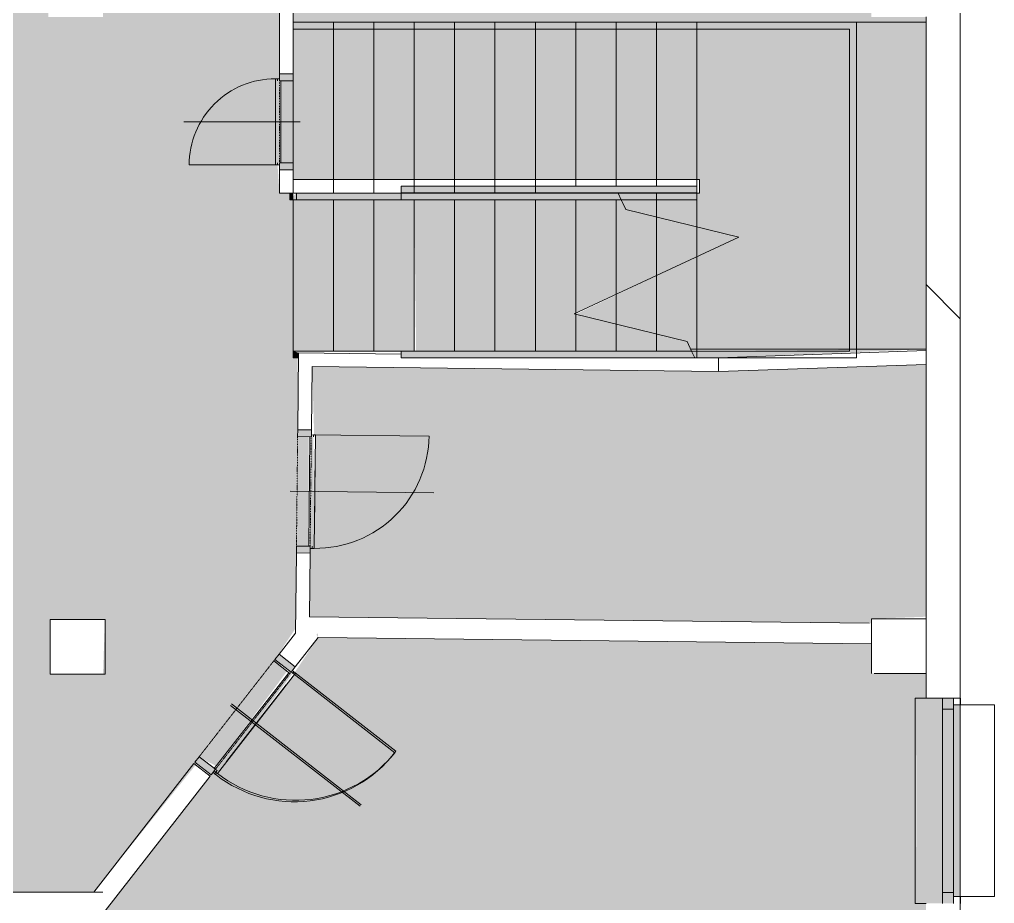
# Model space of a CAD drawing. Header units: millimetres. Extents: x -3281 to 232784, y -45352 to 20466.
# Drawn here: x 172682 to 179807, y -24364 to -17908 of the extents above; entities that cross this region are included whole.
import ezdxf

# ---------------------------------------------------------------- set-up
doc = ezdxf.new("R2010")
doc.units = ezdxf.units.MM
doc.linetypes.add('Čerchovaná se dvěma tečkami', pattern=[2.59, 1, -0.53, 0, -0.53, 0, -0.53])
for name, color, linetype, lineweight in [('A-DETL-GENF', 92, 'Continuous', 13), ('A-DETL-THIN', 151, 'Continuous', 13), ('A-DOOR', 31, 'Continuous', 13), ('A-DOOR-FRAM', 31, 'Continuous', 25), ('A-FLOR', 192, 'Continuous', 13), ('A-FLOR-HRAL', 11, 'Continuous', 13), ('A-GENM', 13, 'Continuous', 13), ('A-GLAZ', 151, 'Continuous', 13), ('A-WALL', 113, 'Continuous', 13), ('Q-SPCQ', 91, 'Continuous', 13), ('S-COLS', 52, 'Continuous', 13), ('S-STRS', 31, 'Continuous', 13), ('S-STRS-MBND', 31, 'Continuous', 13)]:
    doc.layers.add(name, color=color, linetype=linetype, lineweight=lineweight)
doc.layers.add('A-WALL-PATT', color=111, linetype='Continuous')

# ---------------------------------------------------------------- blocks, each defined once
blk = doc.blocks.new('OKNO_1k_nadsvetlik - OKNO_1k_nadsvetlik_1500x1800-1969463-Mapka _ závislý 11')
at = {"layer": 'A-GLAZ', "lineweight": 9}
h = blk.add_hatch(color=256, dxfattribs=at)
h.paths.add_polyline_path([(-750, -75), (-670, -75), (-670, 5), (-750, 5)])
h.paths.add_polyline_path([(670, -75), (750, -75), (750, 5), (670, 5)])
blk.add_hatch(color=256, dxfattribs=at).paths.add_polyline_path([(670, 5), (-670, 5), (-670, -75), (670, -75)])
for p, q in [((-750, 5), (-670, 5)), ((670, 5), (-670, 5)), ((-670, 5), (-670, -75)), ((670, 5), (750, 5)), ((670, -75), (670, 5)), ((-750, -75), (-700, -75)), ((-670, -75), (-750, -75)), ((-700, -126), (-750, -126)), ((-700, -75), (-700, -125)), ((-670, -75), (670, -75)), ((750, -75), (670, -75)), ((700, -75), (750, -75)), ((700, -125), (700, -75)), ((750, -126), (700, -126))]:
    blk.add_line(p, q, dxfattribs=at)
blk = doc.blocks.new('parapet s nosem_vnitní - parapet s nosem_vnitní-1280316-Mapka _ závislý 11')
at = {"layer": 'A-GENM', "lineweight": 9}
for points in [[(-750, 198.7), (-750, 190), (750, 198.7)], [(-750, 190), (-750, 0), (750, 0), (750, 190)]]:
    blk.add_hatch(color=151, dxfattribs=at).paths.add_polyline_path(points)
for p, q in [((750, 200), (-750, 200)), ((-750, 200), (-750, 190)), ((750, 200), (-750, 200)), ((-750, 120), (-750, 190)), ((750, 190), (750, 200)), ((750, 190), (750, 120))]:
    blk.add_line(p, q, dxfattribs=at)
blk = doc.blocks.new('parapet_ext - parapet_ext-1802102-Mapka _ závislý 11')
at = {"layer": 'Q-SPCQ', "lineweight": 9}
blk.add_hatch(color=151, dxfattribs=at).paths.add_polyline_path([(-700, 0), (-700, -50), (700, -50), (700, 0), (-670, 0)])
for p, q in [((-700, -300), (-700, -51)), ((700, -51), (700, -300)), ((700, -300), (-700, -300))]:
    blk.add_line(p, q, dxfattribs=at)
blk = doc.blocks.new('DVERE_1k_oblozka - DD03_01_800x1970_koupelna-V149-Mapka _ závislý 11')
at = {"layer": 'A-DOOR', "lineweight": 9}
blk.add_hatch(color=151, dxfattribs=at).paths.add_polyline_path([(415, 77.1), (-400, 62.1), (-399.9, 37.1), (400, 47.1), (400, 62.1)])
h = blk.add_hatch(color=151, dxfattribs=at)
h.paths.add_polyline_path([(450, 47.1), (400, 47.1), (400, -52.9), (450, -52.9)])
h.paths.add_polyline_path([(-400, 47.1), (-450, 47.1), (-450, -52.9), (-400, -52.9)])
for p, q in [((0, -102.9), (0, 947.1)), ((-415, 47.1), (-415, 907.1)), ((415, 77.1), (-415, 77.1)), ((-415, 77.1), (-415, 62.1)), ((-415, 62.1), (-415, 77.1)), ((305, 77.1), (-305, 77.1)), ((415, 62.1), (415, 77.1)), ((415, 77.1), (415, 47.1)), ((-400, 47.1), (-450, 47.1)), ((-450, 47.1), (-450, -52.9)), ((-415, 62.1), (-400, 62.1)), ((-400, -52.9), (-400, 47.1)), ((-400, 37.1), (400, 37.1)), ((400, 62.1), (415, 62.1)), ((415, 62.1), (400, 62.1)), ((450, 47.1), (400, 47.1)), ((400, 47.1), (400, -52.9)), ((450, -52.9), (450, 47.1)), ((-450, -52.9), (-400, -52.9)), ((400, -52.9), (450, -52.9))]:
    blk.add_line(p, q, dxfattribs=at)
at = {"layer": 'A-DOOR', "linetype": 'Čerchovaná se dvěma tečkami', "lineweight": 9}
for p, q in [((-400, 47.1), (400, 47.1)), ((-400, -52.9), (400, -52.9))]:
    blk.add_line(p, q, dxfattribs=at)
at = {"layer": 'A-DOOR', "lineweight": 9}
blk.add_arc((-415, 77.1), 830, 360, 90, dxfattribs=at)
at = {"layer": 'A-DOOR-FRAM', "lineweight": 9}
for p, q in [((-400, 47.1), (-450, 47.1)), ((-400, -52.9), (-400, 47.1)), ((400, 47.1), (400, -52.9)), ((400, 47.1), (450, 47.1)), ((-450, -52.9), (-400, -52.9)), ((450, -52.9), (400, -52.9))]:
    blk.add_line(p, q, dxfattribs=at)
blk = doc.blocks.new('DVERE_1k_oblozka - DD03_01_900x1970_koupelna-1549520-Mapka _ závislý 11')
at = {"layer": 'A-DOOR', "lineweight": 9}
h = blk.add_hatch(color=151, dxfattribs=at)
h.paths.add_polyline_path([(500, 72.1), (450, 72.1), (450, -77.9), (500, -77.9)])
h.paths.add_polyline_path([(-450, 72.1), (-500, 72.1), (-500, -77.9), (-450, -77.9)])
blk.add_hatch(color=151, dxfattribs=at).paths.add_polyline_path([(465, 102.1), (-450, 87.1), (-428.6, 62.1), (450, 72.1), (450, 87.1)])
for p, q in [((0, -127.9), (0, 1072.1)), ((-465, 72.1), (-465, 1032.1)), ((-450, 72.1), (-500, 72.1)), ((-500, 72.1), (-500, -77.9)), ((465, 102.1), (-465, 102.1)), ((-465, 102.1), (-465, 87.1)), ((-465, 87.1), (-465, 102.1)), ((-465, 87.1), (-450, 87.1)), ((-450, 87.1), (-465, 87.1)), ((-450, -77.9), (-450, 72.1)), ((355, 102.1), (-355, 102.1)), ((450, 62.1), (450, 87.1)), ((450, 87.1), (465, 87.1)), ((500, 72.1), (450, 72.1)), ((450, 72.1), (450, -77.9)), ((465, 87.1), (465, 102.1)), ((465, 102.1), (465, 72.1)), ((500, -77.9), (500, 72.1)), ((-436.4, 62.1), (450, 62.1)), ((-500, -77.9), (-450, -77.9)), ((450, -77.9), (500, -77.9))]:
    blk.add_line(p, q, dxfattribs=at)
at = {"layer": 'A-DOOR', "linetype": 'Čerchovaná se dvěma tečkami', "lineweight": 9}
for p, q in [((-450, 72.1), (450, 72.1)), ((-450, -77.9), (450, -77.9))]:
    blk.add_line(p, q, dxfattribs=at)
at = {"layer": 'A-DOOR', "lineweight": 9}
blk.add_arc((-465, 102.1), 930, 360, 90, dxfattribs=at)
at = {"layer": 'A-DOOR-FRAM', "lineweight": 9}
for p, q in [((-450, 72.1), (-500, 72.1)), ((-450, -77.9), (-450, 72.1)), ((450, 72.1), (450, -77.9)), ((450, 72.1), (500, 72.1)), ((-500, -77.9), (-450, -77.9)), ((500, -77.9), (450, -77.9))]:
    blk.add_line(p, q, dxfattribs=at)
blk = doc.blocks.new('DVERE_1k_oblozka - DD03_01_600x1970_koupelna-V182-Mapka _ závislý 11')
at = {"layer": 'A-DOOR', "lineweight": 9}
blk.add_hatch(color=151, dxfattribs=at).paths.add_polyline_path([(-315, 77.1), (-300, 37.1), (300, 47.1), (315, 77.1)])
h = blk.add_hatch(color=151, dxfattribs=at)
h.paths.add_polyline_path([(-350, 47.1), (-350, -52.9), (-300, -52.9), (-300, 47.1)])
h.paths.add_polyline_path([(300, 47.1), (300, -52.9), (350, -52.9), (350, 47.1)])
for p, q in [((0, -102.9), (0, 747.1)), ((-315, 47.1), (-315, 707.1)), ((315, 77.1), (-315, 77.1)), ((-315, 77.1), (-315, 62.1)), ((205, 77.1), (-205, 77.1)), ((315, 62.1), (315, 77.1)), ((315, 77.1), (315, 47.1)), ((-300, 47.1), (-350, 47.1)), ((-350, 47.1), (-350, -52.9)), ((-315, 62.1), (-300, 62.1)), ((-300, -52.9), (-300, 47.1)), ((-300, 37.1), (300, 37.1)), ((300, 62.1), (315, 62.1)), ((350, 47.1), (300, 47.1)), ((300, 47.1), (300, -52.9)), ((350, -52.9), (350, 47.1)), ((-350, -52.9), (-300, -52.9)), ((300, -52.9), (350, -52.9))]:
    blk.add_line(p, q, dxfattribs=at)
at = {"layer": 'A-DOOR', "linetype": 'Čerchovaná se dvěma tečkami', "lineweight": 9}
for p, q in [((-300, 47.1), (300, 47.1)), ((-300, -52.9), (300, -52.9))]:
    blk.add_line(p, q, dxfattribs=at)
at = {"layer": 'A-DOOR', "lineweight": 9}
blk.add_arc((-315, 77.1), 630, 360, 90, dxfattribs=at)
at = {"layer": 'A-DOOR-FRAM', "lineweight": 9}
for p, q in [((-300, 47.1), (-350, 47.1)), ((-300, -52.9), (-300, 47.1)), ((300, 47.1), (300, -52.9)), ((300, 47.1), (350, 47.1)), ((-350, -52.9), (-300, -52.9)), ((350, -52.9), (300, -52.9))]:
    blk.add_line(p, q, dxfattribs=at)
blk = doc.blocks.new('DVERE_1k_oblozka - DD03_01_900x1970_koupelna-V183-Mapka _ závislý 11')
at = {"layer": 'A-DOOR', "lineweight": 9}
h = blk.add_hatch(color=151, dxfattribs=at)
h.paths.add_polyline_path([(500, 72.1), (486.4, 72.1), (500, 54.7)])
h.paths.add_polyline_path([(-450, 72.1), (-463.6, 72.1), (-450, 54.7)])
blk.add_hatch(color=151, dxfattribs=at).paths.add_polyline_path([(465, 102.1), (436.4, 87.1), (450, 87.1)])
for p, q in [((0, -127.9), (0, 1072.1)), ((-465, 72.1), (-465, 1032.1)), ((-450, -77.9), (-450, 72.1)), ((355, 102.1), (-355, 102.1)), ((450, 87.1), (465, 87.1)), ((465, 87.1), (465, 102.1)), ((465, 102.1), (465, 72.1)), ((500, -77.9), (500, 72.1))]:
    blk.add_line(p, q, dxfattribs=at)
at = {"layer": 'A-DOOR', "linetype": 'Čerchovaná se dvěma tečkami', "lineweight": 9}
for p, q in [((-450, 72.1), (436.4, 72.1)), ((-450, -77.9), (436.4, -77.9))]:
    blk.add_line(p, q, dxfattribs=at)
at = {"layer": 'A-DOOR', "lineweight": 9}
blk.add_arc((-465, 102.1), 930, 360, 90, dxfattribs=at)
at = {"layer": 'A-DOOR-FRAM', "lineweight": 9}
blk.add_line((-450, -77.9), (-450, 72.1), dxfattribs=at)
blk = doc.blocks.new('Typ horního madla - Horní madlo_Vnitřní_-1837963-Mapka _ závislý 11')
at = {"layer": 'A-FLOR-HRAL', "lineweight": 9}
for points in [[(91547.9, -20379.1), (91553.8, -20379.1), (91554.2, -20341.8), (91514.2, -20329.1), (91514.2, -20379.1)], [(92304.1, -20329.1), (92304.1, -20379.1), (92304.7, -20379.1), (92304.7, -20329.1)]]:
    blk.add_hatch(color=151, dxfattribs=at).paths.add_polyline_path(points)
for p, q in [((91514.2, -20379.1), (91514.2, -20329.1)), ((91514.2, -20329.1), (92304.1, -20329.1)), ((92304.1, -20329.1), (92304.1, -20379.1)), ((91553.8, -20379.1), (91514.2, -20379.1))]:
    blk.add_line(p, q, dxfattribs=at)
blk = doc.blocks.new('Typ horního madla - Horní madlo_Vnitřní_-V185-Mapka _ závislý 11')
at = {"layer": 'A-FLOR-HRAL', "lineweight": 9}
blk.add_hatch(color=151, dxfattribs=at).paths.add_polyline_path([(94449.8, -20379.1), (94426.4, -20329.1), (92304.7, -20329.1), (92304.7, -20379.1), (93372.7, -20379.1)])
for p, q in [((91514.2, -17977.7), (91514.2, -17927.7)), ((94759.2, -17927.7), (91514.2, -17927.7)), ((95630.9, -17927.7), (94759.2, -17927.7)), ((95630.9, -20379.1), (95630.9, -17927.7)), ((94759.2, -17977.7), (91514.2, -17977.7)), ((95580.9, -17977.7), (94759.2, -17977.7)), ((95580.9, -20329.1), (95580.9, -17977.7)), ((91514.2, -20329.1), (91514.2, -20379.1)), ((91514.2, -20329.1), (94426.4, -20329.1)), ((94449.8, -20379.1), (94426.4, -20329.1)), ((94426.4, -20329.1), (94464.2, -20329.1)), ((94464.2, -20329.1), (95580.9, -20329.1)), ((91514.2, -20379.1), (91553.8, -20379.1)), ((92304.1, -20379.1), (94449.8, -20379.1)), ((94449.8, -20379.1), (94464.2, -20379.1)), ((94464.2, -20379.1), (95630.9, -20379.1))]:
    blk.add_line(p, q, dxfattribs=at)
blk = doc.blocks.new('Typ horního madla - Horní madlo_Vnitřní_-1837980-Mapka _ závislý 11')
at = {"layer": 'A-FLOR-HRAL', "lineweight": 9}
for points in [[(91489.2, -19225.7), (91514.8, -19225.7), (91514.8, -19200.1), (91514.4, -19175.3), (91489.2, -19175.3)], [(91539.2, -19225.7), (92304.1, -19225.7), (92304.1, -19175.7), (91539.2, -19175.7)], [(92304.1, -19225.7), (92304.7, -19225.7), (92304.1, -19175.7)]]:
    blk.add_hatch(color=151, dxfattribs=at).paths.add_polyline_path(points)
for p, q in [((92304.1, -19124.9), (92304.1, -19174.9)), ((91489.2, -19225.7), (91489.2, -19175.3)), ((91514.8, -19225.7), (91489.2, -19225.7)), ((91539.2, -19225.7), (91539.2, -19175.7)), ((91539.2, -19175.7), (92304.1, -19175.7)), ((92304.1, -19225.7), (91539.2, -19225.7)), ((92304.1, -19175.7), (92304.1, -19225.7))]:
    blk.add_line(p, q, dxfattribs=at)
blk = doc.blocks.new('Typ horního madla - Horní madlo_Vnitřní_-V186-Mapka _ závislý 11')
at = {"layer": 'A-FLOR-HRAL', "lineweight": 9}
blk.add_hatch(color=151, dxfattribs=at).paths.add_polyline_path([(94464.2, -19174.9), (94464.2, -19124.9), (92304.7, -19124.9), (92304.7, -19174.9), (93372.7, -19174.9)])
h = blk.add_hatch(color=151, dxfattribs=at)
h.paths.add_polyline_path([(93372.7, -19225.7), (93911.9, -19225.7), (93888.6, -19175.7), (92304.7, -19175.7), (92304.7, -19225.7)])
h.paths.add_polyline_path([(91514.8, -19225.7), (91539.2, -19225.7), (91539.2, -19175.7), (91514.8, -19200.1)])
for p, q in [((94464.2, -19124.9), (92304.1, -19124.9)), ((94464.2, -19174.9), (94464.2, -19124.9)), ((91489.2, -19175.3), (91489.2, -19225.7)), ((91514.2, -19225.7), (93911.9, -19225.7)), ((91539.2, -19175.7), (93888.6, -19175.7)), ((94464.2, -19174.9), (92304.1, -19174.9)), ((93911.9, -19225.7), (93888.6, -19175.7)), ((93888.6, -19175.7), (94464.2, -19175.7)), ((93911.9, -19225.7), (94464.2, -19225.7)), ((94464.2, -19175.7), (94464.2, -19225.7))]:
    blk.add_line(p, q, dxfattribs=at)
blk = doc.blocks.new('Betonový čtvercový sloup - 400 x 400-V203-Mapka _ závislý 11')
at = {"layer": 'S-COLS', "lineweight": 9}
h = blk.add_hatch(dxfattribs=at)
h.set_pattern_fill('FP_273', color=256, style=0, pattern_type=2)
h.set_pattern_definition([(45, (-95940, 22484), (-7184.2, 7184.2), []), (45, (-93066, 22484), (-7184.2, 7184.2), []), (45, (-87319, 22484), (-4310.5, 10057.9), [4064, -2032, 67.06, -1964.94])])
h.paths.add_polyline_path([(-200, -200), (200, -200), (200, 200), (-200, 200), (-200, 12.9)])
for p, q in [((200, 200), (-200, 200)), ((-200, 200), (-200, -200)), ((200, -200), (200, 200)), ((-178.7, -200), (200, -200))]:
    blk.add_line(p, q, dxfattribs=at)

msp = doc.modelspace()

# ---------------------------------------------------------------- hatches: boundary and pattern name
at = {"layer": 'A-DETL-GENF', "lineweight": 9}
h = msp.add_hatch(color=151, dxfattribs=at)
h.paths.add_polyline_path([(160606.8, -23536.6), (160765.5, -23527.4), (160765.5, -23436.6), (158711.3, -23436.2), (158662.1, -23330.6), (157934.3, -23153.7), (158994.3, -22659.4), (158266.6, -22482.5), (158217.2, -22376.5), (156504.3, -22376.5), (156504.3, -23531.5), (160107.5, -23536.6)])
h.paths.add_polyline_path([(135954, -23449.3), (136658.6, -23449.3), (136643.6, -23165.8), (136628.6, -23165.8), (136643.6, -22265.8), (136658.6, -22250.8), (136658.6, -21375.2), (136438.6, -21375.2), (136438.6, -21125.2), (136658.6, -21125.2), (136658.6, -19774.5), (136408.6, -19774.5), (136408.6, -19524.5), (136656.9, -19524.5), (136622.9, -18119.9), (136581.1, -17411.6), (135792.2, -17441.1), (135789.4, -17443.5), (134892.1, -17434), (134889.4, -17426.4), (134012.3, -17456.6), (134009.4, -17459), (133112.2, -17454), (133109.5, -17441.9), (131914.7, -17455.7), (131914.7, -19579.6), (132947.6, -19579.6), (134424, -21056), (134424, -23449.3), (135054, -23449.3), (135054, -23374.3), (135954, -23379.3)])
h.paths.add_polyline_path([(136914.7, -21565.8), (137284.1, -21565.8), (137284.1, -19130), (136908.6, -19113.6), (136908.6, -21565.8)])
h.paths.add_polyline_path([(137484.1, -21565.8), (137500.6, -21565.8), (137484.1, -21526.2)])
h.paths.add_polyline_path([(178373.8, -20315.3), (179306.8, -20315.3), (179306.8, -17927.7), (174681.6, -17927.7), (174681.6, -19075.3), (177651.6, -19075.3), (177651.6, -19175.3), (177055.8, -19175.7), (177111.8, -19295.7), (177631.4, -19422), (177631.4, -19639.8), (176746.4, -20061.1), (177561, -20259.1), (177587.2, -20315.3), (177617.2, -20315.3)])
h.paths.add_polyline_path([(140414.7, -20290.8), (141517.7, -20290.8), (141502.7, -20150.8), (141487.7, -20150.8), (141502.7, -19550.8), (141517.7, -19535.8), (141517.7, -19113.6), (138667.9, -19114), (138725.9, -19238.3), (139552.7, -19460.5), (138667.7, -19873.2), (138667.7, -20109.4), (139191.5, -20236.7), (139216.7, -20290.8), (139567.1, -20290.8)])
h.paths.add_polyline_path([(141592.7, -20150.8), (141617.7, -20150.8), (141617.7, -19550.8), (141527.7, -19550.8), (141527.7, -20150.8)])
h.paths.add_polyline_path([(141779.7, -18728.2), (142879.7, -18728.2), (142879.7, -18608.2), (141779.7, -18608.2), (141779.7, -18658.2)])
h.paths.add_polyline_path([(141779.7, -18528.2), (142929.7, -18528.2), (142929.7, -18431.9), (140437.7, -18442.1), (140437.7, -18478.2), (141729.7, -18478.2), (141729.7, -18528.2)])
h.paths.add_polyline_path([(143494.7, -18478.2), (143494.7, -18477.2), (143544.7, -18477.2), (143544.7, -18431.9), (143179.7, -18431.9), (143179.7, -18478.2), (143417.7, -18478.2)])
h.paths.add_polyline_path([(151544, -18478.2), (151614.7, -18477.2), (151614.7, -18431.9), (150614.7, -18431.9), (150614.7, -18477.2), (151444, -18478.2)])
h.paths.add_polyline_path([(153194, -18478.2), (153356.7, -18477.2), (153356.7, -18431.9), (152714.7, -18431.9), (152714.7, -18477.2), (152944, -18478.2)])
h.paths.add_polyline_path([(136899.4, -18478.2), (136934, -18478.2), (136934, -16845.8), (136914.7, -16845.8), (136914.7, -17195.8), (136826.3, -17195.8), (136891.2, -18471.8), (136891.2, -18478.2)])
h.paths.add_polyline_path([(154514.7, -18478.2), (154535.6, -18455), (154514.7, -18431.9), (154406.7, -18431.9), (154406.7, -18477.2), (154456.7, -18478.2)])
h.paths.add_polyline_path([(148564.7, -18478.2), (149514.7, -18477.2), (149514.7, -18431.9), (148514.7, -18431.9), (148514.7, -18477.2), (148564.7, -18477.2)])
h.paths.add_polyline_path([(137500.6, -18478.2), (140187.7, -18478.2), (140179.7, -17225.4), (137184, -17225.4), (137184, -18478.2)])
h.paths.add_polyline_path([(145117.7, -18478.2), (145314.7, -18477.2), (145314.7, -18431.9), (144644.7, -18431.9), (144644.7, -18477.2), (144967.7, -18478.2)])
h.paths.add_polyline_path([(147364.7, -18478.2), (147364.7, -18477.2), (147414.7, -18477.2), (147414.7, -18431.9), (146414.7, -18431.9), (146414.7, -18477.2), (146464.7, -18478.2)])
h.paths.add_polyline_path([(178140.7, -16893.3), (177690.7, -16893.3), (177690.7, -16493.3), (178139.1, -16493.3), (178139.6, -16613.4)])
h.paths.add_polyline_path([(174712.4, -17238.3), (178142, -17238.3), (178133.9, -15305.1), (174730.7, -15317.2), (174742.7, -15516.5), (174757.3, -15516.5), (174728.3, -16316.8), (174713.3, -16316.8), (174697.2, -17238.3)])
h.paths.add_polyline_path([(158442.4, -17238.3), (158427.4, -16661.9), (158412.4, -16661.9), (158427.4, -15861.9), (158442.4, -15846.9), (158427.4, -15721.9), (154873, -15721.9), (154880.1, -16250.2), (154950.4, -16251.3), (154955.1, -17238.3), (155999.4, -17238.3)])
h.paths.add_polyline_path([(174597.2, -17238.3), (174630.7, -16315.1), (174703.3, -16314.8), (174703.3, -15516.2), (174627.3, -15514.9), (174628.2, -15317.2), (173298.8, -15321.8), (173296.1, -13416.8), (173386, -13416.7), (173384.9, -12616.7), (173294.9, -12616.7), (173291, -9896.8), (173380.9, -9896.7), (173379.8, -9096.7), (173289.8, -9096.7), (173286.1, -6517.4), (173376, -6517.2), (173374.9, -5717.2), (173284.9, -5717.2), (173283.6, -4804.7), (173008.8, -4819.7), (173008.8, -4834.7), (172208.8, -4819.7), (172193.8, -4804.7), (171706.1, -4804.7), (171705, -7500.5), (172090.8, -7493.8), (172097.8, -7893.7), (171677.9, -7901.4), (171677, -10505.4), (172085.6, -10491.1), (172099.6, -10890.9), (171649.9, -10906.6), (171671.6, -11224.8), (171677.7, -11224.8), (171663.7, -13224.8), (171643.7, -13224.8), (171663.7, -14214.8), (171669.8, -14214.8), (171655.8, -16214.8), (171635.8, -16214.8), (171655.8, -16493.3), (172098.8, -16493.3), (172098.8, -16893.3), (171634, -16893.3), (171635.8, -17238.3), (174581.6, -17238.3)])
h.paths.add_polyline_path([(178442, -17238.3), (179556.8, -17238.3), (179556.8, -17142.7), (178441.7, -17142.7), (178442, -17237.9), (178392, -17238.3)])
h.paths.add_polyline_path([(160107.5, -17238.3), (160794, -17238.3), (160794, -17169.9), (161313.6, -17169.9), (161308.8, -15721.9), (158542.4, -15721.9), (158542.4, -15861.9), (158452.4, -15861.9), (158452.4, -16661.9), (158542.4, -16661.9), (158542.4, -17238.3)])
h.paths.add_polyline_path([(154514.7, -16301.9), (154525.7, -16301.1), (154514.7, -16301.1)])
h.paths.add_polyline_path([(154872.5, -15621.9), (159301.9, -15621.9), (159286.9, -14601.9), (159271.9, -14601.9), (159286.9, -13801.9), (159301.9, -13786.9), (159301.9, -12892.6), (154860.2, -12952.4), (154868.5, -13745.2), (154938.8, -13744.9), (154933.8, -14744.9), (154868.5, -14746.4)])
h.paths.add_polyline_path([(159831.9, -15621.9), (159861.9, -15606.9), (159861.9, -15591.9), (160761.9, -15606.9), (160776.9, -15621.9), (161308.7, -15621.9), (161304.2, -15215.3), (161182.4, -15215.7), (161187.4, -14215.6), (161304.2, -14214.6), (161297.8, -13220.3), (161176, -13220.3), (161181, -12220.7), (161297.8, -12219.6), (161295.6, -11931.2), (160876.9, -11932.5), (160875.6, -11532.5), (161295.6, -11531.2), (161288.3, -11220.3), (161169.7, -11220.7), (161174.7, -10220.7), (161291.5, -10219.7), (161285.1, -9215.3), (161163.3, -9214.7), (161168.3, -8215.7), (161285.1, -8214.7), (161274.5, -7215.3), (161156.9, -7215.7), (161161.9, -6215.7), (161278.7, -6214.7), (161274.5, -5950), (160876.5, -5950), (160876.5, -5391.9), (159401.9, -5391.9), (159401.9, -15621.9), (159811.9, -15621.9)])
h.paths.add_polyline_path([(173398.6, -15201.4), (178133.9, -15185.1), (178119.9, -14407.4), (178002.2, -14407.9), (178010.9, -12407.8), (178123, -12407.1), (178119.9, -11716.7), (173393.6, -11716.7), (173411, -12615.5), (173424.9, -12616.7), (173409.9, -13416.7), (173396, -13416.8), (173396.1, -13466.8)])
h.paths.add_polyline_path([(171341, -14213.9), (171341.1, -14213.9), (171342.7, -13578.1)])
h.paths.add_polyline_path([(154909.7, -12851.7), (159301.9, -12792.6), (159286.9, -12661.9), (159271.9, -12661.9), (159286.9, -11861.9), (159301.9, -11846.9), (159301.9, -5528.2), (155259.7, -5528.2), (155259.7, -5928.2), (154877.7, -5928.2), (154901.5, -6199.9), (154903.9, -6199.9), (154888.2, -7200), (154883.6, -7201.4), (154910.8, -8199.9), (154913.2, -8199.9), (154897.5, -9200), (154892.8, -9201.4), (154920.1, -10209.9), (154922.5, -10210), (154917.5, -11209.9), (154902.1, -11210.8), (154905.5, -11534.3), (155277.8, -11534.4), (155290.7, -11921.7), (154905.5, -11935), (154907.8, -12442.7)])
h.paths.add_polyline_path([(161497.8, -12219.6), (161497.9, -12219.6), (161496.9, -11931.2)])
h.paths.add_polyline_path([(173405.9, -11616.7), (174405, -11616.7), (174405, -11016.7), (174725, -11016.7), (174725, -11616.7), (177709.9, -11616.7), (177709.9, -10496.7), (178119.9, -10496.7), (178107.2, -10407.4), (177986.4, -10407.9), (177995.1, -8407.9), (178107.2, -8406.8), (178106.1, -8216.7), (173388.5, -8216.7), (173405.9, -9095.5), (173419.8, -9096.7), (173404.8, -9896.7), (173390.9, -9896.8), (173404.8, -11616.7)])
h.paths.add_polyline_path([(171349, -11224), (171349, -11224), (171349.8, -10906.6)])
h.paths.add_polyline_path([(161491.5, -10219.7), (161491.6, -10219.7), (161491.3, -10171.8)])
h.paths.add_polyline_path([(161485.1, -8214.7), (161485.2, -8214.7), (161484.1, -7901)])
h.paths.add_polyline_path([(171356.9, -8214), (171357, -8214), (171357.8, -7901)])
h.paths.add_polyline_path([(176539.9, -8116.7), (177696.1, -8116.7), (177696.1, -7516.7), (178103.7, -7516.7), (178095.4, -7407.5), (177974.6, -7407.9), (177983.3, -5407.9), (178095.4, -5407.2), (178092.6, -4804.7), (173383.6, -4804.7), (173401, -5716), (173414.9, -5717.2), (173399.9, -6517.2), (173386, -6517.4), (173393.6, -8116.7), (174379.6, -8116.7)])
h.paths.add_polyline_path([(161478.7, -6214.7), (161478.8, -6214.7), (161477.9, -5950)])
h.paths.add_polyline_path([(172208.8, -4704.7), (178092.6, -4704.7), (178091.4, -4397.9), (177962.8, -4398), (177971.4, -2397.9), (178083.5, -2397.2), (178078.7, -1904.5), (177691.6, -1906), (177689.9, -1466), (175270.1, -1497.9), (175269.1, -1503.9), (173270.1, -1495.3), (173269.1, -1483), (172122.2, -1488.9), (172122.2, -1897.4), (171713.8, -1899), (171713.8, -4704.7), (172178.8, -4704.7)])
h.paths.add_polyline_path([(178091.4, -4397.9), (178083.5, -4397.5), (178083.5, -4397.9)])
at = {"layer": 'A-FLOR'}
h = msp.add_hatch(color=151, dxfattribs=at)
h.paths.add_polyline_path([(153597.1, -30076.6), (153597.1, -29899.5), (154797.1, -29906.6), (154797.1, -30076.6), (154906.8, -30076.6), (154906.8, -29535.6), (155306.8, -29535.6), (155306.8, -24894.3), (154516.8, -24909.3), (154514.7, -24924.3), (153716.8, -24909.3), (153701.8, -24894.3), (153106.8, -24894.3), (153106.8, -30076.6)])
h.paths.add_polyline_path([(142907.4, -30046.6), (142867.3, -26558.1), (144656.3, -25126.8), (144458.2, -24954.6), (144437.5, -24943.5), (143833.6, -24295.7), (143833.2, -24274.5), (143417.7, -23844.3), (143417.7, -23917.4), (143017.7, -23917.4), (143016, -23667.4), (140267.7, -23699.3), (140267.7, -30046.6), (140416.8, -30046.6), (140416.8, -29896.9), (142816.8, -29906.6), (142816.8, -30046.6), (142867.3, -30046.6)])
h.paths.add_polyline_path([(137416.8, -30046.6), (137416.8, -29901.6), (138316.8, -29906.6), (138316.8, -30046.6), (138616.8, -30046.6), (138616.8, -29899.5), (139816.8, -29906.6), (139816.8, -30046.6), (140117.7, -30046.6), (140117.7, -23684), (139400.2, -23708.3), (139395, -23718.2), (138495, -23703.2), (138494.9, -23693.3), (137328.6, -23700), (137328.6, -23970), (136908.6, -23970), (136908.6, -24139.3), (136987.3, -24139.3), (136978.6, -25639.3), (136908.6, -25639.3), (136908.6, -29535.6), (137308.6, -29535.6), (137327.3, -30046.6)])
h.paths.add_polyline_path([(146031.8, -30046.6), (146031.9, -30046.6), (146031.8, -25176.6), (145796.8, -25191.6), (145796.8, -25206.6), (144896.8, -25191.6), (144881.8, -25176.6), (144846.8, -25176.6), (144834.2, -25176.6), (143018.2, -26629.6), (143057.7, -29676.6), (143417.7, -29676.6), (143417.7, -29896.9), (145816.8, -29906.6), (145816.8, -30046.6)])
h.paths.add_polyline_path([(146416.8, -30046.6), (146416.8, -29896.9), (148816.8, -29906.6), (148816.8, -30046.6), (148911.6, -30042), (148911.6, -29676.6), (149161.6, -29676.6), (149161.6, -26754.6), (147424.4, -25176.6), (147326.8, -25191.6), (147326.8, -25206.6), (146426.8, -25191.6), (146411.8, -25176.6), (146195.4, -25176.6), (146195.4, -30046.6)])
h.paths.add_polyline_path([(149311.6, -30046.6), (149406.8, -30042), (149406.8, -29846.9), (153006.8, -29846.9), (153006.8, -23686.6), (149304, -23686.6), (149304, -23936.6), (148904, -23936.6), (148904, -23710.4), (148375.2, -24289.8), (148365.1, -24311.6), (147734.8, -24932.5), (147719.1, -24937.4), (147575.3, -25101.6), (149311.6, -26688.5), (149311.6, -30042)])
h.paths.add_polyline_path([(177876.8, -28719.3), (177876.8, -28644.3), (178776.8, -28649.3), (178776.8, -28719.3), (178906.8, -28719.3), (178906.8, -28319.3), (179306.8, -28319.3), (179306.8, -25308.2), (174876.3, -25276.5), (174890.9, -25291.4), (173976.1, -25266.7), (173960.9, -25251.5), (173291.8, -25251.1), (173291.8, -28719.3), (173356.8, -28719.3), (173356.8, -28639.6), (175756.8, -28649.3), (175756.8, -28719.3), (176356.8, -28719.3), (176356.8, -28642.2), (177556.8, -28649.3), (177556.8, -28719.3)])
h.paths.add_polyline_path([(169866.8, -28719.3), (169866.8, -25759.3), (170006.8, -25759.3), (170002.2, -24859.3), (169866.8, -24859.3), (169866.8, -24281.8), (169893.9, -24281.8), (169054.8, -23477.1), (169142.8, -23367.5), (168502.1, -22753.1), (168405.2, -22854.1), (168228.1, -22684.3), (166897.1, -22684.3), (166897.1, -22434.3), (166517.1, -22434.3), (166517.1, -22294.3), (165717.1, -22294.3), (165717.1, -22434.3), (164671.8, -22434.3), (164671.8, -22294.3), (163871.8, -22294.3), (163871.8, -22434.3), (163486.8, -22434.3), (163486.8, -22684.3), (163191.8, -22684.3), (163191.8, -28589.6), (166766.8, -28599.3), (166766.8, -28719.3), (166891.8, -28719.3), (166891.8, -28319.3), (167291.8, -28338.8), (167296.7, -28719.3), (167406.8, -28719.3), (167406.8, -28639.6), (169806.8, -28649.3), (169806.8, -28719.3)])
h.paths.add_polyline_path([(170306.8, -28719.3), (170306.8, -28639.6), (172706.8, -28649.3), (172706.8, -28719.3), (172891.8, -28719.3), (172891.8, -28319.3), (173141.8, -28319.3), (173141.8, -24431.8), (170016.8, -24431.8), (170031.8, -24859.3), (170046.8, -24859.3), (170031.8, -25759.3), (170016.8, -25774.3), (170016.8, -28719.3)])
h.paths.add_polyline_path([(162566.8, -28719.3), (163091.8, -28719.3), (163091.8, -23677.1), (162476, -23682.1), (162490.3, -23696.9), (161675.6, -23668), (161660.4, -23652.8), (161295.5, -23652.2), (161295.5, -23956.6), (160867.3, -23956.6), (160856.8, -26068), (160856.8, -28319.3), (161256.8, -28338.8), (161256.8, -28719.3), (161366.8, -28719.3), (161366.8, -28642.2), (162566.8, -28649.3)])
h.paths.add_polyline_path([(174876.3, -25251.2), (174877.8, -25111.2), (179306.8, -25158.2), (179306.8, -24364.3), (179228.2, -24364.3), (179236.8, -22864.3), (179306.8, -22864.3), (179306.8, -22684.3), (178906.8, -22684.3), (178906.5, -22468.2), (174864, -22420.6), (174688.8, -22682.2), (174691, -22691.6), (174113.5, -23401.6), (174097.2, -23405.3), (173291.8, -24439.5), (173291.8, -25094.4), (173977.8, -25101.7), (173977.8, -25241.7), (174876.2, -25251.2)])
h.paths.add_polyline_path([(155566.8, -25069.3), (155566.8, -24889.3), (160756.8, -24889.3), (160754.7, -23646.6), (155407.1, -23646.6), (155407.2, -24889.3), (155557.1, -24894.3), (155564.1, -25019.3)])
h.paths.add_polyline_path([(146031.8, -25026.6), (147435.1, -25015.6), (148863.3, -23536.6), (152806.8, -23536.6), (152806.8, -23166.6), (153106.8, -23166.6), (153106.8, -24794.3), (155306.8, -24794.3), (155306.8, -23937.5), (154907.2, -23937.5), (154907.2, -23527.5), (156504.3, -23527.4), (156504.3, -22376.5), (160144.3, -22376.5), (160144.7, -21816.5), (161204.3, -21816.5), (161197.5, -23436.6), (160765.5, -23436.6), (160765.5, -23536.6), (161677.6, -23553.1), (161677.6, -23643), (162476.2, -23643), (162477.5, -23566.6), (163091.8, -23566.6), (163091.8, -22684.3), (163066.8, -22684.3), (163066.8, -22234.3), (163486.8, -22234.3), (163486.8, -22284.3), (163871.8, -22269.3), (163871.8, -22254.3), (164671.8, -22269.3), (164686.8, -22284.3), (165717.1, -22269.3), (165717.1, -22254.3), (166517.1, -22269.3), (166532.1, -22284.3), (167297.1, -22284.3), (167297.1, -22534.3), (168288.4, -22534.3), (168519.4, -22735.1), (168541.1, -22735.1), (169169, -23358), (169169, -23378.8), (170110.6, -24281.8), (173224.5, -24281.8), (174008.9, -23303), (174119.6, -23360.3), (174636.4, -22668.2), (174548.1, -22582.1), (174699, -22354.9), (174705.7, -21754.2), (174795.7, -21754.2), (174795.7, -20955.1), (174714.6, -20954.2), (174715.1, -20379.5), (174681.4, -20379.1), (174681.4, -19225.7), (174656.4, -19225.7), (174656.4, -19175.3), (174581.6, -19175.3), (174566.6, -18955.3), (174551.6, -18955.3), (174566.6, -18355.3), (174581.6, -18340.3), (174581.6, -17238.3), (171633.1, -17238.3), (171632.6, -17408.3), (170607, -17408.3), (170607, -17535.4), (169407, -17528.3), (169407, -17408.3), (169168.7, -17408.3), (169193.5, -20310.9), (168406.9, -20303.3), (168406.9, -20200.9), (167606.9, -20200.9), (167606.9, -20310.9), (164215.6, -20331.7), (163157, -20353.9), (163157, -20188), (162767, -20188), (162767, -20098), (161967, -20098), (161967, -20188), (160927, -20188), (160920.5, -17808.3), (160794, -17808.3), (160794, -17238.3), (158542.4, -17238.3), (158557.4, -17851.9), (158572.4, -17851.9), (158557.4, -18651.9), (158542.4, -18666.9), (158557.4, -19775.4), (158572.4, -19775.4), (158557.4, -20375.4), (158542.4, -20390.4), (158542.4, -20656.9), (156439.7, -20656.9), (156439.7, -20280.9), (156290.7, -20295.9), (156290.7, -20310.9), (155690.7, -20295.9), (155675.7, -20280.9), (155276.6, -20280.9), (155276.6, -21508.2), (154627, -21526.2), (154624, -21538.2), (154024, -21523.2), (154009, -21508.2), (152297, -21526.2), (152309, -21538.2), (151694, -21523.2), (151679, -21508.2), (151544, -21526.2), (151544, -21748.2), (150680.2, -21748.2), (150680.2, -21658.2), (149780.2, -21658.2), (149780.2, -21748.2), (146590, -21748.2), (144967.7, -20300.6), (144967.7, -18728.2), (144694.7, -18728.2), (144694.7, -18805.2), (143494.7, -18798.2), (143494.7, -18728.2), (143417.7, -18728.2), (143417.7, -20625.8), (143327.7, -20625.8), (143327.7, -21425.8), (143417.7, -21425.8), (143417.7, -21715.8), (138497.7, -21715.8), (138494.9, -22135.8), (136908.6, -22135.8), (136908.6, -22265.8), (136668.6, -22265.8), (136679.6, -23165.8), (136908.6, -23165.8), (136914.7, -23552.4), (138494.1, -23543.6), (138497.7, -23683.3), (139394.9, -23678.2), (139395, -23538.2), (141289.3, -23527.3), (141289.3, -23362.9), (141513.4, -23361.6), (141514.4, -23526), (143417.7, -23517.4), (143417.7, -23628.3), (144768, -25026.6), (145846.8, -25026.6)])
h.paths.add_polyline_path([(173224.5, -22689.3), (172906.8, -22689.3), (172906.8, -22289.3), (173306.8, -22289.3), (173291.8, -22689.3)])
h.paths.add_polyline_path([(174864, -22420.6), (174863.6, -22388.8), (174850.9, -22401)])
h.paths.add_polyline_path([(178906.8, -22318.2), (178906.8, -22284.3), (179306.8, -22269.9), (179306.8, -20426.5), (177789.8, -20479.4), (174820.3, -20443), (174835.5, -20949.7), (174844.6, -20955.5), (174820.7, -21755.5), (174805.5, -21770.6), (174805.1, -22269.9), (178891.5, -22318)])
h.paths.add_polyline_path([(149780.2, -21648.2), (149780.2, -21618.2), (150680.2, -21633.2), (150695.2, -21648.2), (151444, -21648.2), (151444, -18728.2), (150664.7, -18728.2), (150664.7, -18805.2), (149464.7, -18798.2), (149464.7, -18728.2), (149304, -18728.2), (149304, -19128.2), (148904, -19128.2), (148904, -18728.2), (148564.7, -18728.2), (148564.7, -18805.2), (147364.7, -18798.2), (147364.7, -18728.2), (146464.7, -18728.2), (146464.7, -18805.2), (145264.7, -18798.2), (145264.7, -18728.2), (145117.7, -18728.2), (145117.7, -20233.4), (146647.2, -21598.2), (149435.2, -21618.2), (149435.2, -21648.2), (149765.2, -21648.2)])
h.paths.add_polyline_path([(141617.7, -21565.8), (143317.7, -21565.4), (143302.7, -21425.8), (143287.7, -21425.8), (143302.7, -20625.8), (143317.7, -20610.8), (143317.7, -19128.2), (143017.7, -19128.2), (143017.7, -18728.2), (141617.7, -18728.2), (141621.1, -20311.1), (141642.7, -20311.1), (141621.1, -20411.9), (141617.7, -20411.9), (141617.7, -21565.4)])
h.paths.add_polyline_path([(154624, -21498.2), (154624, -21408.2), (154769, -21408.2), (154756.5, -19988.2), (154624, -20003.2), (154624, -20018.2), (154024, -20003.2), (154009, -19988.2), (153194, -19988.2), (153194, -21408.2), (154024, -21408.2), (154024, -21498.2), (154514.7, -21498.2)])
h.paths.add_polyline_path([(152294, -21498.2), (152309, -21408.2), (153094, -21408.2), (153094, -19988.2), (152294, -20003.2), (152294, -20018.2), (151694, -20003.2), (151679, -19988.2), (151544, -20003.2), (151544, -21408.2), (151694, -21408.2), (151694, -21498.2), (151891.4, -21498.2)])
h.paths.add_polyline_path([(155016.6, -21408.2), (155196.3, -21408.2), (155176.6, -20280.9), (154869, -20280.9), (154869, -21408.2), (154977.1, -21408.2)])
h.paths.add_polyline_path([(157705.3, -20556.9), (158442.4, -20556.9), (158442.4, -20375.4), (158532.4, -20375.4), (158532.4, -19775.4), (158442.4, -19775.4), (158442.4, -19336.9), (157444.7, -19336.9), (157459.7, -19791.9), (157474.7, -19791.9), (157459.7, -20391.9), (157444.7, -20402), (157444.7, -20556.9)])
h.paths.add_polyline_path([(157344.7, -20556.9), (157344.7, -20391.9), (157434.7, -20391.9), (157434.7, -19791.9), (157344.7, -19791.9), (157344.7, -19336.9), (156539.7, -19336.9), (156539.7, -20556.9)])
h.paths.add_polyline_path([(177789.8, -20379.4), (179306.8, -20315.3), (177593.7, -20329.1), (177617.2, -20377.3)])
h.paths.add_polyline_path([(155999.4, -20270.9), (156290.7, -20270.9), (156290.7, -20180.9), (156439.7, -20180.9), (156439.7, -19236.9), (156849.7, -19236.9), (156849.7, -17626.9), (155282.5, -17626.9), (155282.5, -17888.3), (154883, -17888.3), (154907.2, -18728.2), (155407.2, -18728.2), (155407.2, -18867.5), (155541.8, -18867.5), (155556.8, -20180.9), (155690.7, -20180.9), (155690.7, -20270.9)])
h.paths.add_polyline_path([(163277, -20231.3), (165203.3, -20190.9), (165203.3, -17408.3), (164918.8, -17408.3), (164918.8, -17535.4), (163718.8, -17528.3), (163718.8, -17408.3), (163118.8, -17408.3), (163118.8, -17535.4), (161918.8, -17528.3), (161918.8, -17408.3), (161417, -17408.3), (161417, -20088), (161967, -20073), (161967, -20058), (162767, -20073), (162782, -20088), (163277, -20088), (163277, -20191)])
h.paths.add_polyline_path([(165303.3, -20190.9), (167606.9, -20175.9), (167606.9, -20160.9), (168406.9, -20175.9), (168421.9, -20190.9), (168833.2, -20190.9), (168834.2, -20053.3), (169017.2, -20051.2), (168993.7, -17408.3), (168777, -17408.3), (168777, -17535.4), (167577, -17528.3), (167577, -17408.3), (167256.3, -17408.3), (167256.3, -17808.3), (166856.3, -17808.3), (166856.3, -17408.3), (166727, -17408.3), (166727, -17535.4), (165527, -17528.3), (165527, -17408.3), (165303.3, -17408.3), (165303.3, -19255.3)])
h.paths.add_polyline_path([(155376.1, -20180.9), (155441.8, -20180.9), (155441.8, -18967.5), (155407.2, -18967.5), (155407.2, -19138.2), (154907.2, -19138.2), (154886.9, -18967.5), (154686.9, -18967.5), (154686.9, -18728.2), (154456.7, -18733.3), (154456.7, -18805.2), (153306.7, -18798.2), (153306.7, -18728.2), (153194, -18728.2), (153194, -19888.2), (154869, -19888.2), (154869, -20180.9), (155276.6, -20180.9)])
h.paths.add_polyline_path([(152324, -19888.2), (152944, -19888.2), (152944, -18728.2), (152764.7, -18728.2), (152764.7, -18805.2), (151564.7, -18798.2), (151544, -19888.2), (152294, -19888.2)])
h.paths.add_polyline_path([(156949.7, -19236.9), (158442.4, -19236.9), (158442.4, -18651.9), (158532.4, -18651.9), (158532.4, -17851.9), (158442.4, -17851.9), (158442.4, -17626.9), (156949.7, -17626.9), (156949.7, -19181.1)])
h.paths.add_polyline_path([(141517.7, -19113.6), (141517.7, -19071.9), (138725.9, -19113.6), (140414.7, -19113.6)])
h.paths.add_polyline_path([(174681.4, -18955.3), (174681.4, -18355.3), (174591.6, -18355.3), (174591.6, -18955.3)])
h.paths.add_polyline_path([(137328.6, -18911.2), (141517.7, -18871.9), (141517.7, -18728.2), (137328.6, -18730), (137328.6, -18909.7)])
h.paths.add_polyline_path([(178906.8, -17927.7), (179306.8, -17927.7), (179306.8, -17888.3), (178906.8, -17888.3), (178906.8, -17488.3), (174681.6, -17488.3), (174681.6, -17927.7), (178452.3, -17927.7)])
h.paths.add_polyline_path([(172893, -17888.3), (172893, -17488.3), (173293, -17488.3), (173293, -17888.3)])
h.paths.add_polyline_path([(155999.4, -17526.9), (158442.4, -17526.9), (158442.4, -17238.3), (154880.1, -17251.3), (154882.5, -17488.3), (155282.5, -17488.3), (155282.5, -17526.9)])
h.paths.add_polyline_path([(161314, -17488.3), (161314.3, -17468.2), (161314, -17468.1)])
at = {"layer": 'A-WALL-PATT', "lineweight": 9}
h = msp.add_hatch(dxfattribs=at)
h.set_pattern_fill('FP_210', color=256, angle=45, style=0, pattern_type=2)
h.set_pattern_definition([(135, (179557, -20105), (-5747, -5747), []), (90, (176864.7, -10947), (-5747.4, 5747.4), [1016, -10478.7]), (135, (176865, -9931), (-5747.4, -5747.4), [1016, -7112]), (180, (176146, -9213), (-5747.4, -5747.4), [1016, -10478.7]), (225, (175130, -9213), (5747.4, -5747.4), [1016, -7112]), (90, (174412, -10947), (-5747.4, 5747.4), [1016, -10478.7]), (135, (175130, -11666), (-5747.4, -5747.4), [1016, -7112]), (180, (176146, -11665.6), (-5747.4, -5747.4), [1016, -10478.7]), (225, (176865, -10947), (5747.4, -5747.4), [1016, -7112]), (135, (173483, -8284), (-5747.4, -5747.4), [2032, -6096])])
h.paths.add_polyline_path([(179556.8, -28719.3), (179556.8, -24364.3), (179306.8, -24364.3), (179306.8, -28719.3), (179531.8, -28719.3)])
h.paths.add_polyline_path([(179556.8, -22864.3), (179556.8, -17238.3), (179306.8, -17238.3), (179306.8, -22864.3)])
at = {"layer": 'S-COLS', "lineweight": 9}
h = msp.add_hatch(dxfattribs=at)
h.set_pattern_fill('FP_223', color=256, style=0, pattern_type=2)
h.set_pattern_definition([(45, (83167, 0), (-7184.2, 7184.2), []), (45, (86041, 0), (-7184.2, 7184.2), []), (45, (91788, 0), (-4310.5, 10057.9), [4064, -2032, 67.06, -1964.94])])
h.paths.add_polyline_path([(172906.8, -22289.3), (172906.8, -22689.3), (173306.8, -22689.3), (173306.8, -22289.3)])
at = {"layer": 'S-STRS'}
for points in [[(174681.4, -20329.1), (174976.4, -20329.1), (174976.4, -19225.7), (174681.4, -19225.7), (174681.4, -19255.3)], [(176451.4, -20329.1), (176451.4, -19225.7), (176156.4, -19225.7), (176156.4, -20329.1)], [(176539.9, -20329.1), (176746.4, -20329.1), (176746.4, -19225.7), (176451.4, -19225.7), (176451.4, -20329.1), (176495.8, -20329.1)]]:
    msp.add_hatch(color=151, dxfattribs=at).paths.add_polyline_path(points)
h = msp.add_hatch(color=151, dxfattribs=at)
h.paths.add_polyline_path([(174976.4, -20329.1), (175271.4, -20329.1), (175271.4, -19225.7), (174976.4, -19225.7), (174976.4, -19255.3)])
h.paths.add_polyline_path([(175271.4, -19175.7), (175271.4, -19175.3), (174976.4, -19175.7)])
h = msp.add_hatch(color=151, dxfattribs=at)
h.paths.add_polyline_path([(175566.4, -20329.1), (175566.4, -19225.7), (175271.4, -19225.7), (175271.4, -20329.1), (175471.3, -20329.1)])
h.paths.add_polyline_path([(175566.4, -19175.7), (175566.4, -19175.3), (175471.3, -19175.7)])
h = msp.add_hatch(color=151, dxfattribs=at)
h.paths.add_polyline_path([(175861.4, -20329.1), (175861.4, -19225.7), (175566.4, -19225.7), (175580.3, -20329.1)])
h.paths.add_polyline_path([(175861.4, -19175.7), (175861.4, -19175.3), (175580.3, -19175.7)])
h = msp.add_hatch(color=151, dxfattribs=at)
h.paths.add_polyline_path([(175861.4, -20329.1), (176156.4, -20329.1), (176156.4, -19225.7), (175861.4, -19225.7), (175861.4, -19255.3)])
h.paths.add_polyline_path([(176156.4, -19175.7), (176156.4, -19175.3), (175861.4, -19175.7)])
h = msp.add_hatch(color=151, dxfattribs=at)
h.paths.add_polyline_path([(176806.7, -20329.1), (177041.4, -20329.1), (177041.4, -20132.8), (176746.4, -20061.1), (176746.4, -20329.1)])
h.paths.add_polyline_path([(176746.4, -20052.5), (177041.4, -19915), (177041.4, -19225.7), (176746.4, -19225.7), (176746.4, -19915)])
h = msp.add_hatch(color=151, dxfattribs=at)
h.paths.add_polyline_path([(177041.4, -20329.1), (177336.4, -20329.1), (177336.4, -20204.5), (177041.4, -20132.8), (177041.4, -20259.1)])
h.paths.add_polyline_path([(177041.4, -19915), (177336.4, -19777.4), (177336.4, -19350.3), (177111.8, -19295.7), (177070.8, -19225.7), (177041.4, -19225.7), (177041.4, -19255.3)])
h = msp.add_hatch(color=151, dxfattribs=at)
h.paths.add_polyline_path([(177336.4, -20329.1), (177593.7, -20329.1), (177561, -20259.1), (177336.4, -20204.5)])
h.paths.add_polyline_path([(177336.4, -19777.4), (177631.4, -19639.8), (177631.4, -19422), (177336.4, -19350.3)])

# ---------------------------------------------------------------- linework, layer by layer
at = {"layer": 'A-DETL-THIN', "lineweight": 9}
msp.add_line((179556.8, -28969.3), (179556.8, -17142.7), dxfattribs=at)
at = {"layer": 'A-FLOR', "lineweight": 9}
for p, q in [((174681.6, -17927.7), (179306.8, -17927.7)), ((174681.4, -18955.3), (174681.4, -18355.3)), ((179306.8, -20315.3), (177587.2, -20315.3))]:
    msp.add_line(p, q, dxfattribs=at)
at = {"layer": 'A-WALL', "lineweight": 9}
for p, q in [((174581.6, -17238.3), (174581.6, -18305.3)), ((174681.6, -18305.3), (174681.6, -17238.3)), ((179556.8, -22864.3), (179556.8, -17238.3)), ((179306.8, -17888.3), (179306.8, -22284.3)), ((174581.6, -19005.3), (174581.6, -19175.3)), ((174681.6, -19075.3), (174681.6, -19005.3)), ((177651.6, -19075.3), (174681.6, -19075.3)), ((177651.6, -19175.3), (177651.6, -19075.3)), ((174581.6, -19175.3), (177651.6, -19175.3)), ((174721.4, -20341.8), (174715.1, -20904.2)), ((175471.9, -20351), (174721.4, -20341.8)), ((177789.8, -20379.4), (177616.1, -20377.3)), ((179306.8, -20326.4), (177789.8, -20379.4)), ((174815.1, -20905.4), (174820.3, -20443)), ((174820.3, -20443), (177790.9, -20479.4)), ((177790.9, -20479.4), (177789.8, -20379.4)), ((177790.9, -20479.4), (179306.8, -20426.5)), ((174705.1, -21804.2), (174698.6, -22388.8)), ((174800, -22269.9), (174805.1, -21805.3)), ((178891.5, -22318), (174800, -22269.9)), ((174698.6, -22388.8), (174578.8, -22542.7)), ((174697.1, -22634.9), (174864, -22420.6)), ((174864, -22420.6), (178906.5, -22468.2)), ((179306.8, -22684.3), (179306.8, -22864.3)), ((179306.8, -22864.3), (179556.8, -22864.3)), ((173956, -23342.4), (173224.5, -24281.8)), ((173291.8, -24439.5), (174074.4, -23434.6)), ((170016.8, -24281.8), (173291.8, -24281.8))]:
    msp.add_line(p, q, dxfattribs=at)
at = {"layer": 'S-COLS', "lineweight": 9}
for p, q in [((173306.8, -22289.3), (172906.8, -22289.3)), ((172906.8, -22289.3), (172906.8, -22689.3)), ((173306.8, -22689.3), (173306.8, -22289.3)), ((172906.8, -22689.3), (173306.8, -22689.3))]:
    msp.add_line(p, q, dxfattribs=at)
at = {"layer": 'S-STRS', "lineweight": 9}
for p, q in [((174681.4, -19225.7), (174681.4, -20329.1)), ((174681.4, -19225.7), (174681.4, -20329.1)), ((174976.4, -19225.7), (174976.4, -20329.1)), ((174976.4, -19225.7), (174976.4, -20329.1)), ((175271.4, -19225.7), (175271.4, -20329.1)), ((175271.4, -19225.7), (175271.4, -20329.1)), ((175566.4, -19225.7), (175566.4, -20329.1)), ((175566.4, -19225.7), (175566.4, -20329.1)), ((175861.4, -19225.7), (175861.4, -20329.1)), ((175861.4, -19225.7), (175861.4, -20329.1)), ((176156.4, -19225.7), (176156.4, -20329.1)), ((176156.4, -19225.7), (176156.4, -20329.1)), ((176451.4, -19225.7), (176451.4, -20329.1)), ((176451.4, -19225.7), (176451.4, -20329.1)), ((176746.4, -19225.7), (176746.4, -20052.5)), ((176746.4, -19225.7), (176746.4, -20052.5)), ((177041.4, -19225.7), (177041.4, -19915)), ((177041.4, -19225.7), (177041.4, -19915)), ((177336.4, -19350.3), (177336.4, -19777.4)), ((177336.4, -19350.3), (177336.4, -19777.4)), ((177631.4, -19422), (177631.4, -19639.8)), ((177631.4, -19422), (177631.4, -19639.8)), ((176746.4, -20061.1), (176746.4, -20329.1)), ((176746.4, -20061.1), (176746.4, -20329.1)), ((177041.4, -20132.8), (177041.4, -20329.1)), ((177041.4, -20132.8), (177041.4, -20329.1)), ((177336.4, -20204.5), (177336.4, -20329.1)), ((177336.4, -20204.5), (177336.4, -20329.1)), ((174681.4, -20379.5), (174721, -20379.5))]:
    msp.add_line(p, q, dxfattribs=at)
at = {"layer": 'S-STRS-MBND', "lineweight": 9}
for p, q in [((174681.4, -19175.3), (174681.4, -17927.3)), ((177631.4, -17927.3), (174681.4, -17927.3)), ((174976.4, -19175.3), (174976.4, -17927.3)), ((174976.4, -19175.3), (174976.4, -17927.3)), ((175271.4, -19175.3), (175271.4, -17927.3)), ((175271.4, -19175.3), (175271.4, -17927.3)), ((175566.4, -19175.3), (175566.4, -17927.3)), ((175566.4, -19175.3), (175566.4, -17927.3)), ((175861.4, -19175.3), (175861.4, -17927.3)), ((175861.4, -19175.3), (175861.4, -17927.3)), ((176156.4, -19175.3), (176156.4, -17927.3)), ((176156.4, -19175.3), (176156.4, -17927.3)), ((176451.4, -19175.3), (176451.4, -17927.3)), ((176451.4, -19175.3), (176451.4, -17927.3)), ((176746.4, -19124.9), (176746.4, -17927.3)), ((176746.4, -19124.9), (176746.4, -17927.3)), ((177041.4, -19124.9), (177041.4, -17927.3)), ((177041.4, -19124.9), (177041.4, -17927.3)), ((177336.4, -19124.9), (177336.4, -17927.3)), ((177336.4, -19124.9), (177336.4, -17927.3)), ((178798.5, -17927.3), (177631.4, -17927.3)), ((177631.4, -19124.9), (177631.4, -17927.3)), ((177631.4, -19124.9), (177631.4, -17927.3)), ((178798.5, -20379.5), (178798.5, -17927.3)), ((177631.4, -19175.3), (174681.4, -19175.3)), ((177111.8, -19295.7), (177079.1, -19225.7)), ((177336.4, -19175.3), (177336.4, -19350.3)), ((177336.4, -19175.3), (177336.4, -19350.3)), ((177602.3, -19175.3), (177631.4, -19175.3)), ((177631.4, -19175.3), (177631.4, -19422)), ((177631.4, -19175.3), (177631.4, -19422)), ((177938.5, -19496.6), (177111.8, -19295.7)), ((176734.3, -20058.2), (177938.5, -19496.6)), ((177631.4, -19639.8), (177631.4, -20379.5)), ((177631.4, -19639.8), (177631.4, -20379.5)), ((177336.4, -19777.4), (177336.4, -20204.5)), ((177336.4, -19777.4), (177336.4, -20204.5)), ((177041.4, -19915), (177041.4, -20132.8)), ((177041.4, -19915), (177041.4, -20132.8)), ((177561, -20259.1), (176734.3, -20058.2)), ((176746.4, -20052.5), (176746.4, -20061.1)), ((176746.4, -20052.5), (176746.4, -20061.1)), ((177593.7, -20329.1), (177561, -20259.1)), ((177617.2, -20379.5), (177631.4, -20379.5)), ((177631.4, -20379.5), (178798.5, -20379.5))]:
    msp.add_line(p, q, dxfattribs=at)

# ---------------------------------------------------------------- block references
at = {"layer": 'A-DOOR', "lineweight": 9}
for name, p, rotation in [('DVERE_1k_oblozka - DD03_01_600x1970_koupelna-V182-Mapka _ závislý 11', (174628.8, -18655.3), 89.99999999999993), ('DVERE_1k_oblozka - DD03_01_800x1970_koupelna-V149-Mapka _ závislý 11', (174763, -21354.8), 269.3629215509387), ('DVERE_1k_oblozka - DD03_01_900x1970_koupelna-1549520-Mapka _ závislý 11', (174333, -22985), 232.0913747374323), ('DVERE_1k_oblozka - DD03_01_900x1970_koupelna-V183-Mapka _ závislý 11', (174324.7, -22995.8), 232.0913747374323)]:
    msp.add_blockref(name, p, dxfattribs=dict(at, rotation=rotation))
at = {"layer": 'A-FLOR-HRAL', "lineweight": 9}
for name in ['Typ horního madla - Horní madlo_Vnitřní_-V185-Mapka _ závislý 11', 'Typ horního madla - Horní madlo_Vnitřní_-1837980-Mapka _ závislý 11', 'Typ horního madla - Horní madlo_Vnitřní_-V186-Mapka _ závislý 11', 'Typ horního madla - Horní madlo_Vnitřní_-1837963-Mapka _ závislý 11']:
    msp.add_blockref(name, (83167.2, 0), dxfattribs=at)
at = {"layer": 'A-GENM', "lineweight": 9, "rotation": 90.00000000000017}
msp.add_blockref('parapet s nosem_vnitní - parapet s nosem_vnitní-1280316-Mapka _ závislý 11', (179426.8, -23614.3), dxfattribs=at)
at = {"layer": 'A-GLAZ', "lineweight": 9, "rotation": 90.00000000000017}
msp.add_blockref('OKNO_1k_nadsvetlik - OKNO_1k_nadsvetlik_1500x1800-1969463-Mapka _ závislý 11', (179431.8, -23614.3), dxfattribs=at)
at = {"layer": 'Q-SPCQ', "lineweight": 9, "rotation": 90.00000000000017}
msp.add_blockref('parapet_ext - parapet_ext-1802102-Mapka _ závislý 11', (179506.8, -23614.3), dxfattribs=at)
at = {"layer": 'S-COLS', "lineweight": 9}
msp.add_blockref('Betonový čtvercový sloup - 400 x 400-V203-Mapka _ závislý 11', (179106.8, -22484.3), dxfattribs=at)

doc.saveas('drawing.dxf')
